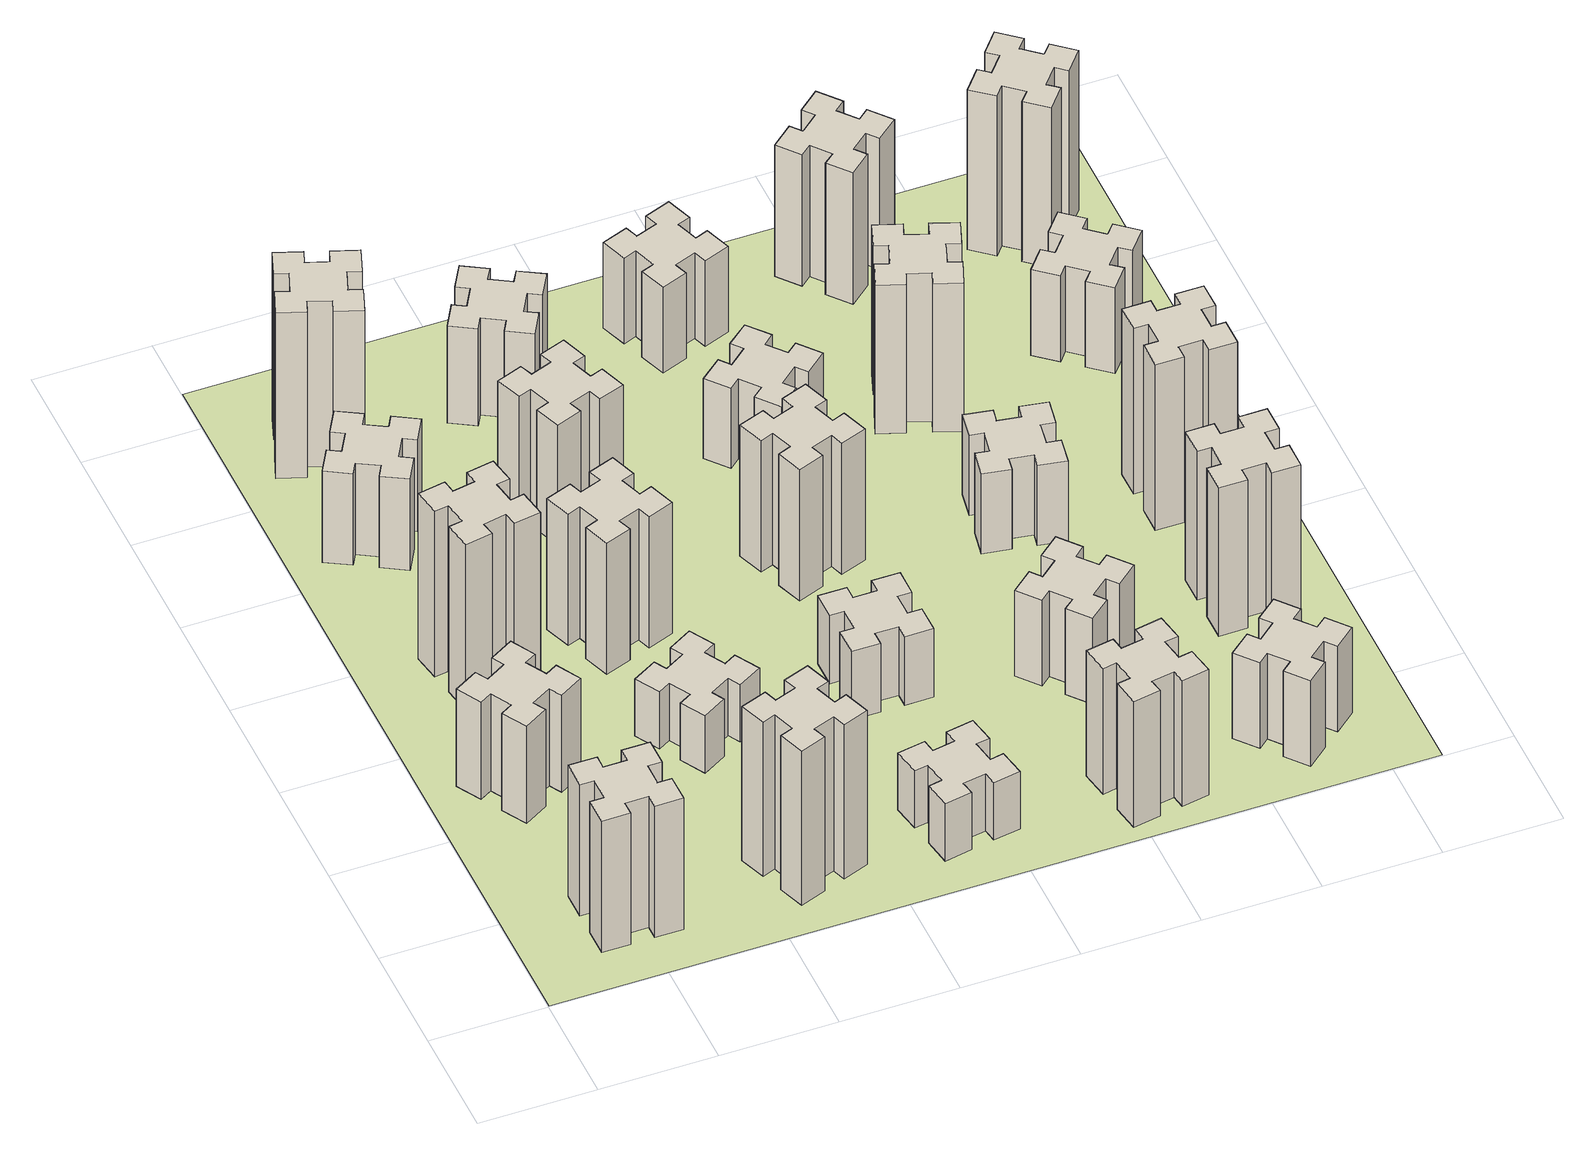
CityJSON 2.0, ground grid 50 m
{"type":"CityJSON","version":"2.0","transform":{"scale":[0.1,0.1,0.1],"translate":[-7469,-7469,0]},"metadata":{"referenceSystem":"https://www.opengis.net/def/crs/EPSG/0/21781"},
"CityObjects":{
"building1":{"type":"Building","attributes":{"class":"1000","function":"1000","usage":"1000","yearOfConstruction":2016,"roofType":"1000","measuredHeight":69,"storeysAboveGround":30,"storeysBelowGround":0},"geometry":[{"type":"Solid","lod":"1","boundaries":[[[[0,1,2,3,4,5,6,7,8,9,10,11,12,13,14,15,16,17,18,19]],[[17,16,20,21]],[[16,15,22,20]],[[15,14,23,22]],[[14,13,24,23]],[[13,12,25,24]],[[12,11,26,25]],[[11,10,27,26]],[[10,9,28,27]],[[9,8,29,28]],[[8,7,30,29]],[[7,6,31,30]],[[6,5,32,31]],[[5,4,33,32]],[[4,3,34,33]],[[3,2,35,34]],[[2,1,36,35]],[[1,0,37,36]],[[0,19,38,37]],[[19,18,39,38]],[[18,17,21,39]],[[24,25,26,27,28,29,30,31,32,33,34,35,36,37,38,39,21,20,22,23]]]]}]},
"building2":{"type":"Building","attributes":{"class":"1000","function":"1000","usage":"1000","yearOfConstruction":2016,"roofType":"1000","measuredHeight":51,"storeysAboveGround":30,"storeysBelowGround":0},"geometry":[{"type":"Solid","lod":"1","boundaries":[[[[40,41,42,43,44,45,46,47,48,49,50,51,52,53,54,55,56,57,58,59]],[[57,56,60,61]],[[56,55,62,60]],[[55,54,63,62]],[[54,53,64,63]],[[53,52,65,64]],[[52,51,66,65]],[[51,50,67,66]],[[50,49,68,67]],[[49,48,69,68]],[[48,47,70,69]],[[47,46,71,70]],[[46,45,72,71]],[[45,44,73,72]],[[44,43,74,73]],[[43,42,75,74]],[[42,41,76,75]],[[41,40,77,76]],[[40,59,78,77]],[[59,58,79,78]],[[58,57,61,79]],[[64,65,66,67,68,69,70,71,72,73,74,75,76,77,78,79,61,60,62,63]]]]}]},
"building3":{"type":"Building","attributes":{"class":"1000","function":"1000","usage":"1000","yearOfConstruction":2016,"roofType":"1000","measuredHeight":87,"storeysAboveGround":30,"storeysBelowGround":0},"geometry":[{"type":"Solid","lod":"1","boundaries":[[[[80,81,82,83,84,85,86,87,88,89,90,91,92,93,94,95,96,97,98,99]],[[97,96,100,101]],[[96,95,102,100]],[[95,94,103,102]],[[94,93,104,103]],[[93,92,105,104]],[[92,91,106,105]],[[91,90,107,106]],[[90,89,108,107]],[[89,88,109,108]],[[88,87,110,109]],[[87,86,111,110]],[[86,85,112,111]],[[85,84,113,112]],[[84,83,114,113]],[[83,82,115,114]],[[82,81,116,115]],[[81,80,117,116]],[[80,99,118,117]],[[99,98,119,118]],[[98,97,101,119]],[[104,105,106,107,108,109,110,111,112,113,114,115,116,117,118,119,101,100,102,103]]]]}]},
"building4":{"type":"Building","attributes":{"class":"1000","function":"1000","usage":"1000","yearOfConstruction":2016,"roofType":"1000","measuredHeight":48,"storeysAboveGround":30,"storeysBelowGround":0},"geometry":[{"type":"Solid","lod":"1","boundaries":[[[[120,121,122,123,124,125,126,127,128,129,130,131,132,133,134,135,136,137,138,139]],[[137,136,140,141]],[[136,135,142,140]],[[135,134,143,142]],[[134,133,144,143]],[[133,132,145,144]],[[132,131,146,145]],[[131,130,147,146]],[[130,129,148,147]],[[129,128,149,148]],[[128,127,150,149]],[[127,126,151,150]],[[126,125,152,151]],[[125,124,153,152]],[[124,123,154,153]],[[123,122,155,154]],[[122,121,156,155]],[[121,120,157,156]],[[120,139,158,157]],[[139,138,159,158]],[[138,137,141,159]],[[144,145,146,147,148,149,150,151,152,153,154,155,156,157,158,159,141,140,142,143]]]]}]},
"building5":{"type":"Building","attributes":{"class":"1000","function":"1000","usage":"1000","yearOfConstruction":2016,"roofType":"1000","measuredHeight":81,"storeysAboveGround":30,"storeysBelowGround":0},"geometry":[{"type":"Solid","lod":"1","boundaries":[[[[160,161,162,163,164,165,166,167,168,169,170,171,172,173,174,175,176,177,178,179]],[[177,176,180,181]],[[176,175,182,180]],[[175,174,183,182]],[[174,173,184,183]],[[173,172,185,184]],[[172,171,186,185]],[[171,170,187,186]],[[170,169,188,187]],[[169,168,189,188]],[[168,167,190,189]],[[167,166,191,190]],[[166,165,192,191]],[[165,164,193,192]],[[164,163,194,193]],[[163,162,195,194]],[[162,161,196,195]],[[161,160,197,196]],[[160,179,198,197]],[[179,178,199,198]],[[178,177,181,199]],[[184,185,186,187,188,189,190,191,192,193,194,195,196,197,198,199,181,180,182,183]]]]}]},
"building6":{"type":"Building","attributes":{"class":"1000","function":"1000","usage":"1000","yearOfConstruction":2016,"roofType":"1000","measuredHeight":87,"storeysAboveGround":30,"storeysBelowGround":0},"geometry":[{"type":"Solid","lod":"1","boundaries":[[[[200,201,202,203,204,205,206,207,208,209,210,211,212,213,214,215,216,217,218,219]],[[217,216,220,221]],[[216,215,222,220]],[[215,214,223,222]],[[214,213,224,223]],[[213,212,225,224]],[[212,211,226,225]],[[211,210,227,226]],[[210,209,228,227]],[[209,208,229,228]],[[208,207,230,229]],[[207,206,231,230]],[[206,205,232,231]],[[205,204,233,232]],[[204,203,234,233]],[[203,202,235,234]],[[202,201,236,235]],[[201,200,237,236]],[[200,219,238,237]],[[219,218,239,238]],[[218,217,221,239]],[[224,225,226,227,228,229,230,231,232,233,234,235,236,237,238,239,221,220,222,223]]]]}]},
"building7":{"type":"Building","attributes":{"class":"1000","function":"1000","usage":"1000","yearOfConstruction":2016,"roofType":"1000","measuredHeight":30,"storeysAboveGround":30,"storeysBelowGround":0},"geometry":[{"type":"Solid","lod":"1","boundaries":[[[[240,241,242,243,244,245,246,247,248,249,250,251,252,253,254,255,256,257,258,259]],[[257,256,260,261]],[[256,255,262,260]],[[255,254,263,262]],[[254,253,264,263]],[[253,252,265,264]],[[252,251,266,265]],[[251,250,267,266]],[[250,249,268,267]],[[249,248,269,268]],[[248,247,270,269]],[[247,246,271,270]],[[246,245,272,271]],[[245,244,273,272]],[[244,243,274,273]],[[243,242,275,274]],[[242,241,276,275]],[[241,240,277,276]],[[240,259,278,277]],[[259,258,279,278]],[[258,257,261,279]],[[264,265,266,267,268,269,270,271,272,273,274,275,276,277,278,279,261,260,262,263]]]]}]},
"building8":{"type":"Building","attributes":{"class":"1000","function":"1000","usage":"1000","yearOfConstruction":2016,"roofType":"1000","measuredHeight":69,"storeysAboveGround":30,"storeysBelowGround":0},"geometry":[{"type":"Solid","lod":"1","boundaries":[[[[280,281,282,283,284,285,286,287,288,289,290,291,292,293,294,295,296,297,298,299]],[[297,296,300,301]],[[296,295,302,300]],[[295,294,303,302]],[[294,293,304,303]],[[293,292,305,304]],[[292,291,306,305]],[[291,290,307,306]],[[290,289,308,307]],[[289,288,309,308]],[[288,287,310,309]],[[287,286,311,310]],[[286,285,312,311]],[[285,284,313,312]],[[284,283,314,313]],[[283,282,315,314]],[[282,281,316,315]],[[281,280,317,316]],[[280,299,318,317]],[[299,298,319,318]],[[298,297,301,319]],[[304,305,306,307,308,309,310,311,312,313,314,315,316,317,318,319,301,300,302,303]]]]}]},
"building9":{"type":"Building","attributes":{"class":"1000","function":"1000","usage":"1000","yearOfConstruction":2016,"roofType":"1000","measuredHeight":63,"storeysAboveGround":30,"storeysBelowGround":0},"geometry":[{"type":"Solid","lod":"1","boundaries":[[[[320,321,322,323,324,325,326,327,328,329,330,331,332,333,334,335,336,337,338,339]],[[337,336,340,341]],[[336,335,342,340]],[[335,334,343,342]],[[334,333,344,343]],[[333,332,345,344]],[[332,331,346,345]],[[331,330,347,346]],[[330,329,348,347]],[[329,328,349,348]],[[328,327,350,349]],[[327,326,351,350]],[[326,325,352,351]],[[325,324,353,352]],[[324,323,354,353]],[[323,322,355,354]],[[322,321,356,355]],[[321,320,357,356]],[[320,339,358,357]],[[339,338,359,358]],[[338,337,341,359]],[[344,345,346,347,348,349,350,351,352,353,354,355,356,357,358,359,341,340,342,343]]]]}]},
"building10":{"type":"Building","attributes":{"class":"1000","function":"1000","usage":"1000","yearOfConstruction":2016,"roofType":"1000","measuredHeight":30,"storeysAboveGround":30,"storeysBelowGround":0},"geometry":[{"type":"Solid","lod":"1","boundaries":[[[[360,361,362,363,364,365,366,367,368,369,370,371,372,373,374,375,376,377,378,379]],[[377,376,380,381]],[[376,375,382,380]],[[375,374,383,382]],[[374,373,384,383]],[[373,372,385,384]],[[372,371,386,385]],[[371,370,387,386]],[[370,369,388,387]],[[369,368,389,388]],[[368,367,390,389]],[[367,366,391,390]],[[366,365,392,391]],[[365,364,393,392]],[[364,363,394,393]],[[363,362,395,394]],[[362,361,396,395]],[[361,360,397,396]],[[360,379,398,397]],[[379,378,399,398]],[[378,377,381,399]],[[384,385,386,387,388,389,390,391,392,393,394,395,396,397,398,399,381,380,382,383]]]]}]},
"building11":{"type":"Building","attributes":{"class":"1000","function":"1000","usage":"1000","yearOfConstruction":2016,"roofType":"1000","measuredHeight":51,"storeysAboveGround":30,"storeysBelowGround":0},"geometry":[{"type":"Solid","lod":"1","boundaries":[[[[400,401,402,403,404,405,406,407,408,409,410,411,412,413,414,415,416,417,418,419]],[[417,416,420,421]],[[416,415,422,420]],[[415,414,423,422]],[[414,413,424,423]],[[413,412,425,424]],[[412,411,426,425]],[[411,410,427,426]],[[410,409,428,427]],[[409,408,429,428]],[[408,407,430,429]],[[407,406,431,430]],[[406,405,432,431]],[[405,404,433,432]],[[404,403,434,433]],[[403,402,435,434]],[[402,401,436,435]],[[401,400,437,436]],[[400,419,438,437]],[[419,418,439,438]],[[418,417,421,439]],[[424,425,426,427,428,429,430,431,432,433,434,435,436,437,438,439,421,420,422,423]]]]}]},
"building12":{"type":"Building","attributes":{"class":"1000","function":"1000","usage":"1000","yearOfConstruction":2016,"roofType":"1000","measuredHeight":36,"storeysAboveGround":30,"storeysBelowGround":0},"geometry":[{"type":"Solid","lod":"1","boundaries":[[[[440,441,442,443,444,445,446,447,448,449,450,451,452,453,454,455,456,457,458,459]],[[457,456,460,461]],[[456,455,462,460]],[[455,454,463,462]],[[454,453,464,463]],[[453,452,465,464]],[[452,451,466,465]],[[451,450,467,466]],[[450,449,468,467]],[[449,448,469,468]],[[448,447,470,469]],[[447,446,471,470]],[[446,445,472,471]],[[445,444,473,472]],[[444,443,474,473]],[[443,442,475,474]],[[442,441,476,475]],[[441,440,477,476]],[[440,459,478,477]],[[459,458,479,478]],[[458,457,461,479]],[[464,465,466,467,468,469,470,471,472,473,474,475,476,477,478,479,461,460,462,463]]]]}]},
"building13":{"type":"Building","attributes":{"class":"1000","function":"1000","usage":"1000","yearOfConstruction":2016,"roofType":"1000","measuredHeight":69,"storeysAboveGround":30,"storeysBelowGround":0},"geometry":[{"type":"Solid","lod":"1","boundaries":[[[[480,481,482,483,484,485,486,487,488,489,490,491,492,493,494,495,496,497,498,499]],[[497,496,500,501]],[[496,495,502,500]],[[495,494,503,502]],[[494,493,504,503]],[[493,492,505,504]],[[492,491,506,505]],[[491,490,507,506]],[[490,489,508,507]],[[489,488,509,508]],[[488,487,510,509]],[[487,486,511,510]],[[486,485,512,511]],[[485,484,513,512]],[[484,483,514,513]],[[483,482,515,514]],[[482,481,516,515]],[[481,480,517,516]],[[480,499,518,517]],[[499,498,519,518]],[[498,497,501,519]],[[504,505,506,507,508,509,510,511,512,513,514,515,516,517,518,519,501,500,502,503]]]]}]},
"building14":{"type":"Building","attributes":{"class":"1000","function":"1000","usage":"1000","yearOfConstruction":2016,"roofType":"1000","measuredHeight":66,"storeysAboveGround":30,"storeysBelowGround":0},"geometry":[{"type":"Solid","lod":"1","boundaries":[[[[520,521,522,523,524,525,526,527,528,529,530,531,532,533,534,535,536,537,538,539]],[[537,536,540,541]],[[536,535,542,540]],[[535,534,543,542]],[[534,533,544,543]],[[533,532,545,544]],[[532,531,546,545]],[[531,530,547,546]],[[530,529,548,547]],[[529,528,549,548]],[[528,527,550,549]],[[527,526,551,550]],[[526,525,552,551]],[[525,524,553,552]],[[524,523,554,553]],[[523,522,555,554]],[[522,521,556,555]],[[521,520,557,556]],[[520,539,558,557]],[[539,538,559,558]],[[538,537,541,559]],[[544,545,546,547,548,549,550,551,552,553,554,555,556,557,558,559,541,540,542,543]]]]}]},
"building15":{"type":"Building","attributes":{"class":"1000","function":"1000","usage":"1000","yearOfConstruction":2016,"roofType":"1000","measuredHeight":42,"storeysAboveGround":30,"storeysBelowGround":0},"geometry":[{"type":"Solid","lod":"1","boundaries":[[[[560,561,562,563,564,565,566,567,568,569,570,571,572,573,574,575,576,577,578,579]],[[577,576,580,581]],[[576,575,582,580]],[[575,574,583,582]],[[574,573,584,583]],[[573,572,585,584]],[[572,571,586,585]],[[571,570,587,586]],[[570,569,588,587]],[[569,568,589,588]],[[568,567,590,589]],[[567,566,591,590]],[[566,565,592,591]],[[565,564,593,592]],[[564,563,594,593]],[[563,562,595,594]],[[562,561,596,595]],[[561,560,597,596]],[[560,579,598,597]],[[579,578,599,598]],[[578,577,581,599]],[[584,585,586,587,588,589,590,591,592,593,594,595,596,597,598,599,581,580,582,583]]]]}]},
"building16":{"type":"Building","attributes":{"class":"1000","function":"1000","usage":"1000","yearOfConstruction":2016,"roofType":"1000","measuredHeight":45,"storeysAboveGround":30,"storeysBelowGround":0},"geometry":[{"type":"Solid","lod":"1","boundaries":[[[[600,601,602,603,604,605,606,607,608,609,610,611,612,613,614,615,616,617,618,619]],[[617,616,620,621]],[[616,615,622,620]],[[615,614,623,622]],[[614,613,624,623]],[[613,612,625,624]],[[612,611,626,625]],[[611,610,627,626]],[[610,609,628,627]],[[609,608,629,628]],[[608,607,630,629]],[[607,606,631,630]],[[606,605,632,631]],[[605,604,633,632]],[[604,603,634,633]],[[603,602,635,634]],[[602,601,636,635]],[[601,600,637,636]],[[600,619,638,637]],[[619,618,639,638]],[[618,617,621,639]],[[624,625,626,627,628,629,630,631,632,633,634,635,636,637,638,639,621,620,622,623]]]]}]},
"building17":{"type":"Building","attributes":{"class":"1000","function":"1000","usage":"1000","yearOfConstruction":2016,"roofType":"1000","measuredHeight":45,"storeysAboveGround":30,"storeysBelowGround":0},"geometry":[{"type":"Solid","lod":"1","boundaries":[[[[640,641,642,643,644,645,646,647,648,649,650,651,652,653,654,655,656,657,658,659]],[[657,656,660,661]],[[656,655,662,660]],[[655,654,663,662]],[[654,653,664,663]],[[653,652,665,664]],[[652,651,666,665]],[[651,650,667,666]],[[650,649,668,667]],[[649,648,669,668]],[[648,647,670,669]],[[647,646,671,670]],[[646,645,672,671]],[[645,644,673,672]],[[644,643,674,673]],[[643,642,675,674]],[[642,641,676,675]],[[641,640,677,676]],[[640,659,678,677]],[[659,658,679,678]],[[658,657,661,679]],[[664,665,666,667,668,669,670,671,672,673,674,675,676,677,678,679,661,660,662,663]]]]}]},
"building18":{"type":"Building","attributes":{"class":"1000","function":"1000","usage":"1000","yearOfConstruction":2016,"roofType":"1000","measuredHeight":42,"storeysAboveGround":30,"storeysBelowGround":0},"geometry":[{"type":"Solid","lod":"1","boundaries":[[[[680,681,682,683,684,685,686,687,688,689,690,691,692,693,694,695,696,697,698,699]],[[697,696,700,701]],[[696,695,702,700]],[[695,694,703,702]],[[694,693,704,703]],[[693,692,705,704]],[[692,691,706,705]],[[691,690,707,706]],[[690,689,708,707]],[[689,688,709,708]],[[688,687,710,709]],[[687,686,711,710]],[[686,685,712,711]],[[685,684,713,712]],[[684,683,714,713]],[[683,682,715,714]],[[682,681,716,715]],[[681,680,717,716]],[[680,699,718,717]],[[699,698,719,718]],[[698,697,701,719]],[[704,705,706,707,708,709,710,711,712,713,714,715,716,717,718,719,701,700,702,703]]]]}]},
"building19":{"type":"Building","attributes":{"class":"1000","function":"1000","usage":"1000","yearOfConstruction":2016,"roofType":"1000","measuredHeight":45,"storeysAboveGround":30,"storeysBelowGround":0},"geometry":[{"type":"Solid","lod":"1","boundaries":[[[[720,721,722,723,724,725,726,727,728,729,730,731,732,733,734,735,736,737,738,739]],[[737,736,740,741]],[[736,735,742,740]],[[735,734,743,742]],[[734,733,744,743]],[[733,732,745,744]],[[732,731,746,745]],[[731,730,747,746]],[[730,729,748,747]],[[729,728,749,748]],[[728,727,750,749]],[[727,726,751,750]],[[726,725,752,751]],[[725,724,753,752]],[[724,723,754,753]],[[723,722,755,754]],[[722,721,756,755]],[[721,720,757,756]],[[720,739,758,757]],[[739,738,759,758]],[[738,737,741,759]],[[744,745,746,747,748,749,750,751,752,753,754,755,756,757,758,759,741,740,742,743]]]]}]},
"building20":{"type":"Building","attributes":{"class":"1000","function":"1000","usage":"1000","yearOfConstruction":2016,"roofType":"1000","measuredHeight":78,"storeysAboveGround":30,"storeysBelowGround":0},"geometry":[{"type":"Solid","lod":"1","boundaries":[[[[760,761,762,763,764,765,766,767,768,769,770,771,772,773,774,775,776,777,778,779]],[[777,776,780,781]],[[776,775,782,780]],[[775,774,783,782]],[[774,773,784,783]],[[773,772,785,784]],[[772,771,786,785]],[[771,770,787,786]],[[770,769,788,787]],[[769,768,789,788]],[[768,767,790,789]],[[767,766,791,790]],[[766,765,792,791]],[[765,764,793,792]],[[764,763,794,793]],[[763,762,795,794]],[[762,761,796,795]],[[761,760,797,796]],[[760,779,798,797]],[[779,778,799,798]],[[778,777,781,799]],[[784,785,786,787,788,789,790,791,792,793,794,795,796,797,798,799,781,780,782,783]]]]}]},
"building21":{"type":"Building","attributes":{"class":"1000","function":"1000","usage":"1000","yearOfConstruction":2016,"roofType":"1000","measuredHeight":69,"storeysAboveGround":30,"storeysBelowGround":0},"geometry":[{"type":"Solid","lod":"1","boundaries":[[[[800,801,802,803,804,805,806,807,808,809,810,811,812,813,814,815,816,817,818,819]],[[817,816,820,821]],[[816,815,822,820]],[[815,814,823,822]],[[814,813,824,823]],[[813,812,825,824]],[[812,811,826,825]],[[811,810,827,826]],[[810,809,828,827]],[[809,808,829,828]],[[808,807,830,829]],[[807,806,831,830]],[[806,805,832,831]],[[805,804,833,832]],[[804,803,834,833]],[[803,802,835,834]],[[802,801,836,835]],[[801,800,837,836]],[[800,819,838,837]],[[819,818,839,838]],[[818,817,821,839]],[[824,825,826,827,828,829,830,831,832,833,834,835,836,837,838,839,821,820,822,823]]]]}]},
"building22":{"type":"Building","attributes":{"class":"1000","function":"1000","usage":"1000","yearOfConstruction":2016,"roofType":"1000","measuredHeight":78,"storeysAboveGround":30,"storeysBelowGround":0},"geometry":[{"type":"Solid","lod":"1","boundaries":[[[[840,841,842,843,844,845,846,847,848,849,850,851,852,853,854,855,856,857,858,859]],[[857,856,860,861]],[[856,855,862,860]],[[855,854,863,862]],[[854,853,864,863]],[[853,852,865,864]],[[852,851,866,865]],[[851,850,867,866]],[[850,849,868,867]],[[849,848,869,868]],[[848,847,870,869]],[[847,846,871,870]],[[846,845,872,871]],[[845,844,873,872]],[[844,843,874,873]],[[843,842,875,874]],[[842,841,876,875]],[[841,840,877,876]],[[840,859,878,877]],[[859,858,879,878]],[[858,857,861,879]],[[864,865,866,867,868,869,870,871,872,873,874,875,876,877,878,879,861,860,862,863]]]]}]},
"building23":{"type":"Building","attributes":{"class":"1000","function":"1000","usage":"1000","yearOfConstruction":2016,"roofType":"1000","measuredHeight":87,"storeysAboveGround":30,"storeysBelowGround":0},"geometry":[{"type":"Solid","lod":"1","boundaries":[[[[880,881,882,883,884,885,886,887,888,889,890,891,892,893,894,895,896,897,898,899]],[[897,896,900,901]],[[896,895,902,900]],[[895,894,903,902]],[[894,893,904,903]],[[893,892,905,904]],[[892,891,906,905]],[[891,890,907,906]],[[890,889,908,907]],[[889,888,909,908]],[[888,887,910,909]],[[887,886,911,910]],[[886,885,912,911]],[[885,884,913,912]],[[884,883,914,913]],[[883,882,915,914]],[[882,881,916,915]],[[881,880,917,916]],[[880,899,918,917]],[[899,898,919,918]],[[898,897,901,919]],[[904,905,906,907,908,909,910,911,912,913,914,915,916,917,918,919,901,900,902,903]]]]}]},
"building24":{"type":"Building","attributes":{"class":"1000","function":"1000","usage":"1000","yearOfConstruction":2016,"roofType":"1000","measuredHeight":45,"storeysAboveGround":30,"storeysBelowGround":0},"geometry":[{"type":"Solid","lod":"1","boundaries":[[[[920,921,922,923,924,925,926,927,928,929,930,931,932,933,934,935,936,937,938,939]],[[937,936,940,941]],[[936,935,942,940]],[[935,934,943,942]],[[934,933,944,943]],[[933,932,945,944]],[[932,931,946,945]],[[931,930,947,946]],[[930,929,948,947]],[[929,928,949,948]],[[928,927,950,949]],[[927,926,951,950]],[[926,925,952,951]],[[925,924,953,952]],[[924,923,954,953]],[[923,922,955,954]],[[922,921,956,955]],[[921,920,957,956]],[[920,939,958,957]],[[939,938,959,958]],[[938,937,941,959]],[[944,945,946,947,948,949,950,951,952,953,954,955,956,957,958,959,941,940,942,943]]]]}]},
"building25":{"type":"Building","attributes":{"class":"1000","function":"1000","usage":"1000","yearOfConstruction":2016,"roofType":"1000","measuredHeight":84,"storeysAboveGround":30,"storeysBelowGround":0},"geometry":[{"type":"Solid","lod":"1","boundaries":[[[[960,961,962,963,964,965,966,967,968,969,970,971,972,973,974,975,976,977,978,979]],[[977,976,980,981]],[[976,975,982,980]],[[975,974,983,982]],[[974,973,984,983]],[[973,972,985,984]],[[972,971,986,985]],[[971,970,987,986]],[[970,969,988,987]],[[969,968,989,988]],[[968,967,990,989]],[[967,966,991,990]],[[966,965,992,991]],[[965,964,993,992]],[[964,963,994,993]],[[963,962,995,994]],[[962,961,996,995]],[[961,960,997,996]],[[960,979,998,997]],[[979,978,999,998]],[[978,977,981,999]],[[984,985,986,987,988,989,990,991,992,993,994,995,996,997,998,999,981,980,982,983]]]]}]},
"landuse1":{"type":"LandUse","attributes":{"name":"plot1","function":"1010"},"geometry":[{"type":"MultiSurface","lod":"1","boundaries":[[[1000,1001,1002,1003]]]}]}
},
"vertices":[
[425,265,0],[525,265,0],[525,205,0],[645,205,0],[645,325,0],[585,325,0],[585,425,0],[645,425,0],[645,545,0],[525,545,0],[525,485,0],[425,485,0],[425,545,0],[305,545,0],[305,425,0],[365,425,0],[365,325,0],[305,325,0],[305,205,0],[425,205,0],[365,325,690],[305,325,690],[365,425,690],[305,425,690],[305,545,690],[425,545,690],[425,485,690],[525,485,690],[525,545,690],[645,545,690],[645,425,690],[585,425,690],[585,325,690],[645,325,690],[645,205,690],[525,205,690],[525,265,690],[425,265,690],[425,205,690],[305,205,690],
[255,1204,0],[305,1117,0],[253,1087,0],[313,983,0],[417,1043,0],[387,1095,0],[474,1145,0],[504,1093,0],[608,1153,0],[548,1257,0],[496,1227,0],[446,1314,0],[498,1344,0],[438,1448,0],[334,1388,0],[364,1336,0],[277,1286,0],[247,1338,0],[143,1278,0],[203,1174,0],[277,1286,510],[247,1338,510],[364,1336,510],[334,1388,510],[438,1448,510],[498,1344,510],[446,1314,510],[496,1227,510],[548,1257,510],[608,1153,510],[504,1093,510],[474,1145,510],[387,1095,510],[417,1043,510],[313,983,510],[253,1087,510],[305,1117,510],[255,1204,510],[203,1174,510],[143,1278,510],
[445,1738,0],[544,1756,0],[554,1697,0],[672,1717,0],[651,1836,0],[592,1825,0],[575,1924,0],[634,1934,0],[613,2052,0],[495,2031,0],[505,1972,0],[407,1955,0],[397,2014,0],[278,1993,0],[299,1875,0],[358,1885,0],[376,1787,0],[317,1777,0],[337,1658,0],[456,1679,0],[376,1787,870],[317,1777,870],[358,1885,870],[299,1875,870],[278,1993,870],[397,2014,870],[407,1955,870],[505,1972,870],[495,2031,870],[613,2052,870],[634,1934,870],[575,1924,870],[592,1825,870],[651,1836,870],[672,1717,870],[554,1697,870],[544,1756,870],[445,1738,870],[456,1679,870],[337,1658,870],
[277,2625,0],[364,2575,0],[334,2523,0],[438,2463,0],[498,2567,0],[446,2597,0],[496,2684,0],[548,2654,0],[608,2758,0],[504,2818,0],[474,2766,0],[387,2816,0],[417,2868,0],[313,2928,0],[253,2824,0],[305,2794,0],[255,2707,0],[203,2737,0],[143,2633,0],[247,2573,0],[255,2707,480],[203,2737,480],[305,2794,480],[253,2824,480],[313,2928,480],[417,2868,480],[387,2816,480],[474,2766,480],[504,2818,480],[608,2758,480],[548,2654,480],[496,2684,480],[446,2597,480],[498,2567,480],[438,2463,480],[334,2523,480],[364,2575,480],[277,2625,480],[247,2573,480],[143,2633,480],
[1206,255,0],[1300,289,0],[1320,233,0],[1433,274,0],[1392,387,0],[1336,366,0],[1302,460,0],[1358,480,0],[1317,593,0],[1204,552,0],[1225,496,0],[1131,462,0],[1110,518,0],[997,477,0],[1039,364,0],[1095,385,0],[1129,291,0],[1073,270,0],[1114,157,0],[1227,199,0],[1129,291,810],[1073,270,810],[1095,385,810],[1039,364,810],[997,477,810],[1110,518,810],[1131,462,810],[1225,496,810],[1204,552,810],[1317,593,810],[1358,480,810],[1302,460,810],[1336,366,810],[1392,387,810],[1433,274,810],[1320,233,810],[1300,289,810],[1206,255,810],[1227,199,810],[1114,157,810],
[462,3151,0],[496,3245,0],[552,3224,0],[593,3337,0],[480,3378,0],[460,3322,0],[366,3356,0],[387,3412,0],[274,3453,0],[233,3340,0],[289,3320,0],[255,3226,0],[199,3247,0],[157,3134,0],[270,3093,0],[291,3149,0],[385,3115,0],[364,3059,0],[477,3017,0],[518,3130,0],[385,3115,870],[364,3059,870],[291,3149,870],[270,3093,870],[157,3134,870],[199,3247,870],[255,3226,870],[289,3320,870],[233,3340,870],[274,3453,870],[387,3412,870],[366,3356,870],[460,3322,870],[480,3378,870],[593,3337,870],[552,3224,870],[496,3245,870],[462,3151,870],[518,3130,870],[477,3017,870],
[995,1204,0],[1045,1117,0],[993,1087,0],[1053,983,0],[1157,1043,0],[1127,1095,0],[1214,1145,0],[1244,1093,0],[1348,1153,0],[1288,1257,0],[1236,1227,0],[1186,1314,0],[1238,1344,0],[1178,1448,0],[1074,1388,0],[1104,1336,0],[1017,1286,0],[987,1338,0],[883,1278,0],[943,1174,0],[1017,1286,300],[987,1338,300],[1104,1336,300],[1074,1388,300],[1178,1448,300],[1238,1344,300],[1186,1314,300],[1236,1227,300],[1288,1257,300],[1348,1153,300],[1244,1093,300],[1214,1145,300],[1127,1095,300],[1157,1043,300],[1053,983,300],[993,1087,300],[1045,1117,300],[995,1204,300],[943,1174,300],[883,1278,300],
[1006,1735,0],[1100,1769,0],[1120,1713,0],[1233,1754,0],[1192,1867,0],[1136,1846,0],[1102,1940,0],[1158,1960,0],[1117,2073,0],[1004,2032,0],[1025,1976,0],[931,1942,0],[910,1998,0],[797,1957,0],[839,1844,0],[895,1865,0],[929,1771,0],[873,1750,0],[914,1637,0],[1027,1679,0],[929,1771,690],[873,1750,690],[895,1865,690],[839,1844,690],[797,1957,690],[910,1998,690],[931,1942,690],[1025,1976,690],[1004,2032,690],[1117,2073,690],[1158,1960,690],[1102,1940,690],[1136,1846,690],[1192,1867,690],[1233,1754,690],[1120,1713,690],[1100,1769,690],[1006,1735,690],[1027,1679,690],[914,1637,690],
[1125,2716,0],[1031,2682,0],[1010,2738,0],[897,2697,0],[939,2584,0],[995,2605,0],[1029,2511,0],[973,2490,0],[1014,2377,0],[1127,2419,0],[1106,2475,0],[1200,2509,0],[1220,2453,0],[1333,2494,0],[1292,2607,0],[1236,2586,0],[1202,2680,0],[1258,2700,0],[1217,2813,0],[1104,2772,0],[1202,2680,630],[1258,2700,630],[1236,2586,630],[1292,2607,630],[1333,2494,630],[1220,2453,630],[1200,2509,630],[1106,2475,630],[1127,2419,630],[1014,2377,630],[973,2490,630],[1029,2511,630],[995,2605,630],[939,2584,630],[897,2697,630],[1010,2738,630],[1031,2682,630],[1125,2716,630],[1104,2772,630],[1217,2813,630],
[1825,258,0],[1924,276,0],[1934,217,0],[2052,237,0],[2031,356,0],[1972,345,0],[1955,444,0],[2014,454,0],[1993,572,0],[1875,551,0],[1885,492,0],[1787,475,0],[1777,534,0],[1658,513,0],[1679,395,0],[1738,405,0],[1756,307,0],[1697,297,0],[1717,178,0],[1836,199,0],[1756,307,300],[1697,297,300],[1738,405,300],[1679,395,300],[1658,513,300],[1777,534,300],[1787,475,300],[1885,492,300],[1875,551,300],[1993,572,300],[2014,454,300],[1955,444,300],[1972,345,300],[2031,356,300],[2052,237,300],[1934,217,300],[1924,276,300],[1825,258,300],[1836,199,300],[1717,178,300],
[1214,3306,0],[1127,3356,0],[1157,3408,0],[1053,3468,0],[993,3364,0],[1045,3334,0],[995,3247,0],[943,3277,0],[883,3173,0],[987,3113,0],[1017,3165,0],[1104,3115,0],[1074,3063,0],[1178,3003,0],[1238,3107,0],[1186,3137,0],[1236,3224,0],[1288,3194,0],[1348,3298,0],[1244,3358,0],[1236,3224,510],[1288,3194,510],[1186,3137,510],[1238,3107,510],[1178,3003,510],[1074,3063,510],[1104,3115,510],[1017,3165,510],[987,3113,510],[883,3173,510],[943,3277,510],[995,3247,510],[1045,3334,510],[993,3364,510],[1053,3468,510],[1157,3408,510],[1127,3356,510],[1214,3306,510],[1244,3358,510],[1348,3298,510],
[1745,1265,0],[1745,1165,0],[1685,1165,0],[1685,1045,0],[1805,1045,0],[1805,1105,0],[1905,1105,0],[1905,1045,0],[2025,1045,0],[2025,1165,0],[1965,1165,0],[1965,1265,0],[2025,1265,0],[2025,1385,0],[1905,1385,0],[1905,1325,0],[1805,1325,0],[1805,1385,0],[1685,1385,0],[1685,1265,0],[1805,1325,360],[1805,1385,360],[1905,1325,360],[1905,1385,360],[2025,1385,360],[2025,1265,360],[1965,1265,360],[1965,1165,360],[2025,1165,360],[2025,1045,360],[1905,1045,360],[1905,1105,360],[1805,1105,360],[1805,1045,360],[1685,1045,360],[1685,1165,360],[1745,1165,360],[1745,1265,360],[1685,1265,360],[1685,1385,360],
[1846,1835,0],[1940,1869,0],[1960,1813,0],[2073,1854,0],[2032,1967,0],[1976,1946,0],[1942,2040,0],[1998,2060,0],[1957,2173,0],[1844,2132,0],[1865,2076,0],[1771,2042,0],[1750,2098,0],[1637,2057,0],[1679,1944,0],[1735,1965,0],[1769,1871,0],[1713,1850,0],[1754,1737,0],[1867,1779,0],[1769,1871,690],[1713,1850,690],[1735,1965,690],[1679,1944,690],[1637,2057,690],[1750,2098,690],[1771,2042,690],[1865,2076,690],[1844,2132,690],[1957,2173,690],[1998,2060,690],[1942,2040,690],[1976,1946,690],[2032,1967,690],[2073,1854,690],[1960,1813,690],[1940,1869,690],[1846,1835,690],[1867,1779,690],[1754,1737,690],
[2712,245,0],[2695,344,0],[2754,354,0],[2733,472,0],[2615,451,0],[2625,392,0],[2527,375,0],[2517,434,0],[2398,413,0],[2419,295,0],[2478,305,0],[2496,207,0],[2437,197,0],[2457,78,0],[2576,99,0],[2565,158,0],[2664,176,0],[2674,117,0],[2792,137,0],[2771,256,0],[2664,176,660],[2674,117,660],[2565,158,660],[2576,99,660],[2457,78,660],[2437,197,660],[2496,207,660],[2478,305,660],[2419,295,660],[2398,413,660],[2517,434,660],[2527,375,660],[2625,392,660],[2615,451,660],[2733,472,660],[2754,354,660],[2695,344,660],[2712,245,660],[2771,256,660],[2792,137,660],
[1988,2479,0],[2064,2543,0],[2103,2497,0],[2195,2574,0],[2118,2666,0],[2072,2628,0],[2007,2704,0],[2053,2743,0],[1976,2835,0],[1884,2758,0],[1923,2712,0],[1846,2647,0],[1808,2693,0],[1716,2616,0],[1793,2524,0],[1839,2563,0],[1903,2486,0],[1857,2448,0],[1934,2356,0],[2026,2433,0],[1903,2486,420],[1857,2448,420],[1839,2563,420],[1793,2524,420],[1716,2616,420],[1808,2693,420],[1846,2647,420],[1923,2712,420],[1884,2758,420],[1976,2835,420],[2053,2743,420],[2007,2704,420],[2072,2628,420],[2118,2666,420],[2195,2574,420],[2103,2497,420],[2064,2543,420],[1988,2479,420],[2026,2433,420],[1934,2356,420],
[1865,3456,0],[1771,3422,0],[1750,3478,0],[1637,3437,0],[1679,3324,0],[1735,3345,0],[1769,3251,0],[1713,3230,0],[1754,3117,0],[1867,3159,0],[1846,3215,0],[1940,3249,0],[1960,3193,0],[2073,3234,0],[2032,3347,0],[1976,3326,0],[1942,3420,0],[1998,3440,0],[1957,3553,0],[1844,3512,0],[1942,3420,450],[1998,3440,450],[1976,3326,450],[2032,3347,450],[2073,3234,450],[1960,3193,450],[1940,3249,450],[1846,3215,450],[1867,3159,450],[1754,3117,450],[1713,3230,450],[1769,3251,450],[1735,3345,450],[1679,3324,450],[1637,3437,450],[1750,3478,450],[1771,3422,450],[1865,3456,450],[1844,3512,450],[1957,3553,450],
[2563,1132,0],[2486,1067,0],[2448,1113,0],[2356,1036,0],[2433,944,0],[2479,983,0],[2543,906,0],[2497,868,0],[2574,776,0],[2666,853,0],[2628,899,0],[2704,963,0],[2743,917,0],[2835,994,0],[2758,1086,0],[2712,1048,0],[2647,1124,0],[2693,1163,0],[2616,1255,0],[2524,1178,0],[2647,1124,450],[2693,1163,450],[2712,1048,450],[2758,1086,450],[2835,994,450],[2743,917,450],[2704,963,450],[2628,899,450],[2666,853,450],[2574,776,450],[2497,868,450],[2543,906,450],[2479,983,450],[2433,944,450],[2356,1036,450],[2448,1113,450],[2486,1067,450],[2563,1132,450],[2524,1178,450],[2616,1255,450],
[2627,1756,0],[2725,1738,0],[2715,1679,0],[2833,1658,0],[2854,1777,0],[2795,1787,0],[2812,1885,0],[2871,1875,0],[2892,1993,0],[2774,2014,0],[2764,1955,0],[2665,1972,0],[2676,2031,0],[2557,2052,0],[2537,1934,0],[2596,1924,0],[2578,1825,0],[2519,1836,0],[2498,1717,0],[2617,1697,0],[2578,1825,420],[2519,1836,420],[2596,1924,420],[2537,1934,420],[2557,2052,420],[2676,2031,420],[2665,1972,420],[2764,1955,420],[2774,2014,420],[2892,1993,420],[2871,1875,420],[2812,1885,420],[2795,1787,420],[2854,1777,420],[2833,1658,420],[2715,1679,420],[2725,1738,420],[2627,1756,420],[2617,1697,420],[2498,1717,420],
[3203,492,0],[3126,427,0],[3088,473,0],[2996,396,0],[3073,304,0],[3119,343,0],[3183,266,0],[3137,228,0],[3214,136,0],[3306,213,0],[3268,259,0],[3344,323,0],[3383,277,0],[3475,354,0],[3398,446,0],[3352,408,0],[3287,484,0],[3333,523,0],[3256,615,0],[3164,538,0],[3287,484,450],[3333,523,450],[3352,408,450],[3398,446,450],[3475,354,450],[3383,277,450],[3344,323,450],[3268,259,450],[3306,213,450],[3214,136,450],[3137,228,450],[3183,266,450],[3119,343,450],[3073,304,450],[2996,396,450],[3088,473,450],[3126,427,450],[3203,492,450],[3164,538,450],[3256,615,450],
[2511,2509,0],[2605,2475,0],[2584,2419,0],[2697,2377,0],[2738,2490,0],[2682,2511,0],[2716,2605,0],[2772,2584,0],[2813,2697,0],[2700,2738,0],[2680,2682,0],[2586,2716,0],[2607,2772,0],[2494,2813,0],[2453,2700,0],[2509,2680,0],[2475,2586,0],[2419,2607,0],[2377,2494,0],[2490,2453,0],[2475,2586,780],[2419,2607,780],[2509,2680,780],[2453,2700,780],[2494,2813,780],[2607,2772,780],[2586,2716,780],[2680,2682,780],[2700,2738,780],[2813,2697,780],[2772,2584,780],[2716,2605,780],[2682,2511,780],[2738,2490,780],[2697,2377,780],[2584,2419,780],[2605,2475,780],[2511,2509,780],[2490,2453,780],[2377,2494,780],
[2628,3319,0],[2704,3383,0],[2743,3337,0],[2835,3414,0],[2758,3506,0],[2712,3468,0],[2647,3544,0],[2693,3583,0],[2616,3675,0],[2524,3598,0],[2563,3552,0],[2486,3487,0],[2448,3533,0],[2356,3456,0],[2433,3364,0],[2479,3403,0],[2543,3326,0],[2497,3288,0],[2574,3196,0],[2666,3273,0],[2543,3326,690],[2497,3288,690],[2479,3403,690],[2433,3364,690],[2356,3456,690],[2448,3533,690],[2486,3487,690],[2563,3552,690],[2524,3598,690],[2616,3675,690],[2693,3583,690],[2647,3544,690],[2712,3468,690],[2758,3506,690],[2835,3414,690],[2743,3337,690],[2704,3383,690],[2628,3319,690],[2666,3273,690],[2574,3196,690],
[3285,1005,0],[3385,1005,0],[3385,945,0],[3505,945,0],[3505,1065,0],[3445,1065,0],[3445,1165,0],[3505,1165,0],[3505,1285,0],[3385,1285,0],[3385,1225,0],[3285,1225,0],[3285,1285,0],[3165,1285,0],[3165,1165,0],[3225,1165,0],[3225,1065,0],[3165,1065,0],[3165,945,0],[3285,945,0],[3225,1065,780],[3165,1065,780],[3225,1165,780],[3165,1165,780],[3165,1285,780],[3285,1285,780],[3285,1225,780],[3385,1225,780],[3385,1285,780],[3505,1285,780],[3505,1165,780],[3445,1165,780],[3445,1065,780],[3505,1065,780],[3505,945,780],[3385,945,780],[3385,1005,780],[3285,1005,780],[3285,945,780],[3165,945,780],
[3225,1805,0],[3225,1705,0],[3165,1705,0],[3165,1585,0],[3285,1585,0],[3285,1645,0],[3385,1645,0],[3385,1585,0],[3505,1585,0],[3505,1705,0],[3445,1705,0],[3445,1805,0],[3505,1805,0],[3505,1925,0],[3385,1925,0],[3385,1865,0],[3285,1865,0],[3285,1925,0],[3165,1925,0],[3165,1805,0],[3285,1865,870],[3285,1925,870],[3385,1865,870],[3385,1925,870],[3505,1925,870],[3505,1805,870],[3445,1805,870],[3445,1705,870],[3505,1705,870],[3505,1585,870],[3385,1585,870],[3385,1645,870],[3285,1645,870],[3285,1585,870],[3165,1585,870],[3165,1705,870],[3225,1705,870],[3225,1805,870],[3165,1805,870],[3165,1925,870],
[3444,2747,0],[3368,2812,0],[3406,2858,0],[3314,2935,0],[3237,2843,0],[3283,2804,0],[3219,2728,0],[3173,2766,0],[3096,2674,0],[3188,2597,0],[3226,2643,0],[3303,2579,0],[3264,2533,0],[3356,2456,0],[3433,2548,0],[3387,2586,0],[3452,2663,0],[3498,2624,0],[3575,2716,0],[3483,2793,0],[3452,2663,450],[3498,2624,450],[3387,2586,450],[3433,2548,450],[3356,2456,450],[3264,2533,450],[3303,2579,450],[3226,2643,450],[3188,2597,450],[3096,2674,450],[3173,2766,450],[3219,2728,450],[3283,2804,450],[3237,2843,450],[3314,2935,450],[3406,2858,450],[3368,2812,450],[3444,2747,450],[3483,2793,450],[3575,2716,450],
[3387,3226,0],[3452,3303,0],[3498,3264,0],[3575,3356,0],[3483,3433,0],[3444,3387,0],[3368,3452,0],[3406,3498,0],[3314,3575,0],[3237,3483,0],[3283,3444,0],[3219,3368,0],[3173,3406,0],[3096,3314,0],[3188,3237,0],[3226,3283,0],[3303,3219,0],[3264,3173,0],[3356,3096,0],[3433,3188,0],[3303,3219,840],[3264,3173,840],[3226,3283,840],[3188,3237,840],[3096,3314,840],[3173,3406,840],[3219,3368,840],[3283,3444,840],[3237,3483,840],[3314,3575,840],[3406,3498,840],[3368,3452,840],[3444,3387,840],[3483,3433,840],[3575,3356,840],[3498,3264,840],[3452,3303,840],[3387,3226,840],[3433,3188,840],[3356,3096,840],
[5,3705,0],[3705,3705,0],[3705,5,0],[5,5,0]
]}
